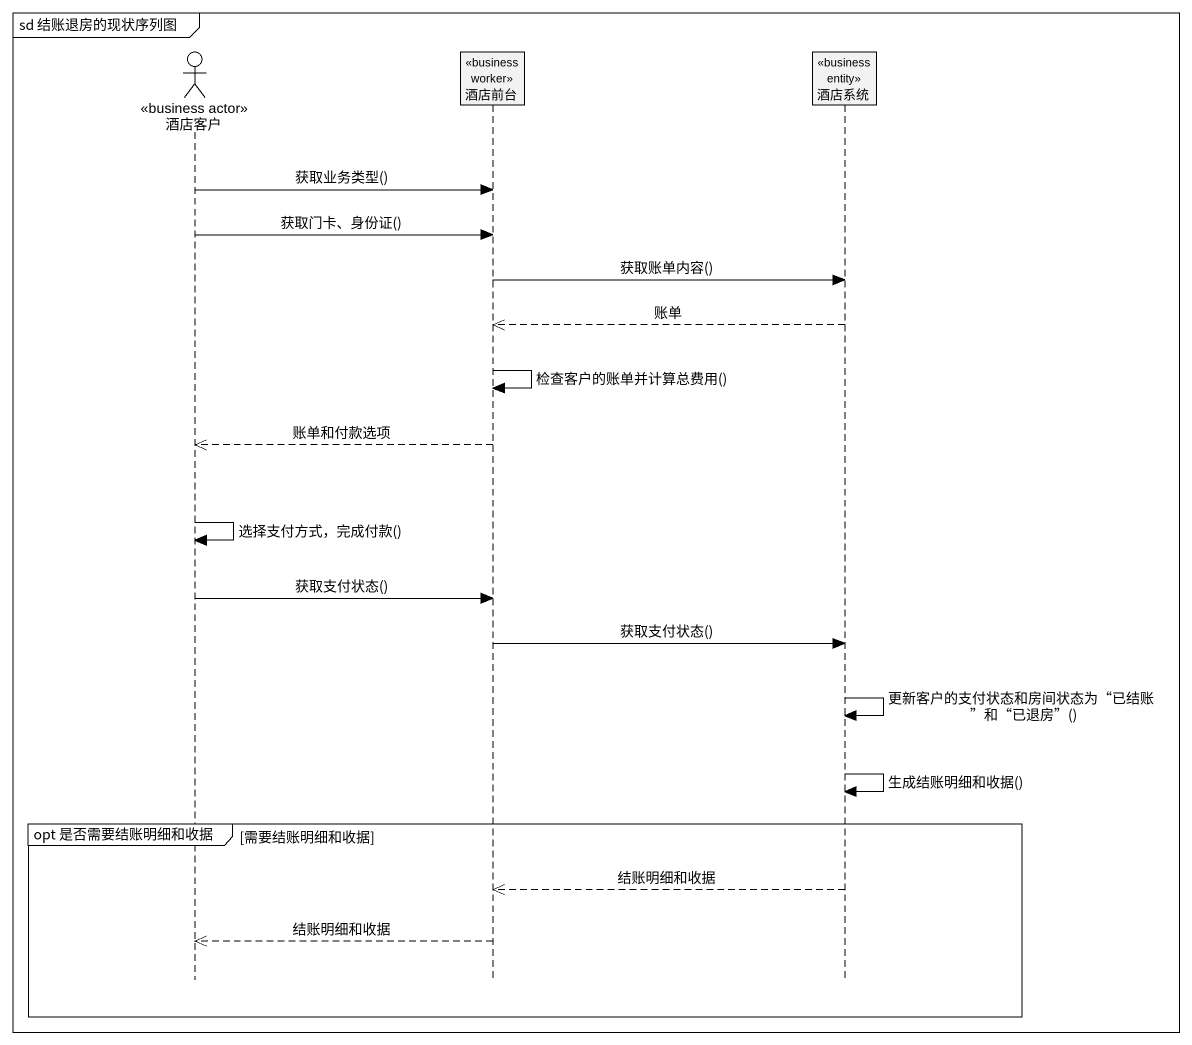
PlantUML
@startuml
mainframe sd 结账退房的现状序列图
hide footbox
actor 酒店客户 <<business actor>>
participant 酒店前台 <<business worker>>
participant 酒店系统 <<business entity>>

酒店客户 -> 酒店前台 : 获取业务类型()
酒店客户 -> 酒店前台 : 获取门卡、身份证()
酒店前台 -> 酒店系统 : 获取账单内容()
酒店系统 -->> 酒店前台 : 账单
酒店前台 -> 酒店前台 : 检查客户的账单并计算总费用()
酒店前台 -->> 酒店客户 : 账单和付款选项
酒店客户 -> 酒店客户 : 选择支付方式，完成付款()
酒店客户 -> 酒店前台 : 获取支付状态()
酒店前台 -> 酒店系统 : 获取支付状态()
酒店系统 -> 酒店系统 : 更新客户的支付状态和房间状态为“已结账”和“已退房”()
酒店系统 -> 酒店系统 : 生成结账明细和收据()
group opt 是否需要结账明细和收据 [需要结账明细和收据]
  酒店系统 -->> 酒店前台 : 结账明细和收据
  酒店前台 -->> 酒店客户 : 结账明细和收据
end
@enduml
